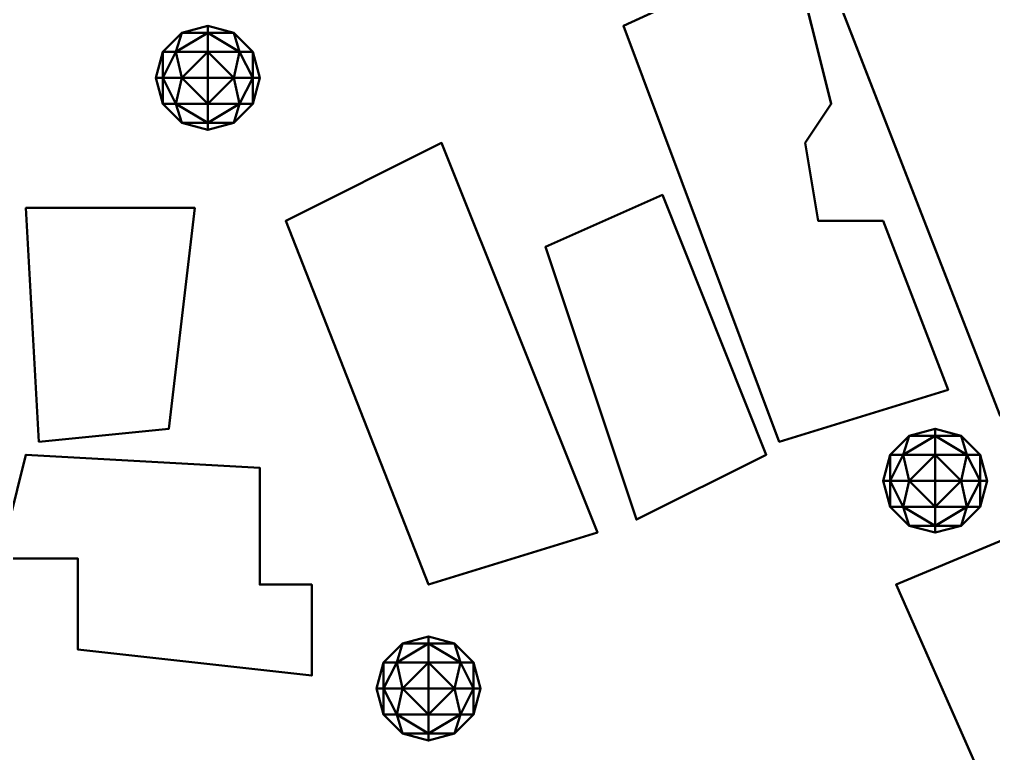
# Model space of a CAD drawing. Header units: metres. Extents: x -246 to 254, y -250 to 250.
# Drawn here: x -93.75 to -56.25, y -61.5 to -33.25 of the extents above; entities that cross this region are included whole.
import ezdxf

# ---------------------------------------------------------------- set-up
doc = ezdxf.new("R2010")
doc.units = ezdxf.units.M
doc.header["$LTSCALE"] = 5.08
doc.layers.add('一般', color=7, linetype='Continuous', lineweight=5)

# ---------------------------------------------------------------- blocks, each defined once
blk = doc.blocks.new('市街地地図 (3D)')
at = {"layer": '一般', "color": 31, "linetype": 'Continuous', "lineweight": 50}
for points, invisible_edges in [([(-89.5, 5, 4.2), (-82.5, -13, 4.2), (-76.5, -10.5, 4.2), (-83.5, 7, 4.2)], 8), ([(-89.5, 5), (-82.5, -13), (-76.5, -10.5), (-83.5, 7)], 8), ([(-97, 2, 4.5), (-90.5, 5, 4.5), (-90, -2.5, 4.5), (-97, 2, 4.5)], 14), ([(-97, 2), (-90.5, 5), (-90, -2.5), (-97, 2)], 14), ([(-90.5, 5, 4.5), (-89, -1, 4.5), (-90, -2.5, 4.5), (-90.5, 5, 4.5)], 12), ([(-90.5, 5), (-89, -1), (-90, -2.5), (-90.5, 5)], 12), ([(-97, 2, 4.5), (-90, -2.5, 4.5), (-89.5, -5.5, 4.5), (-97, 2, 4.5)], 13), ([(-89.5, -5.5, 4.5), (-91, -14, 4.5), (-97, 2, 4.5), (-89.5, -5.5, 4.5)], 13), ([(-97, 2), (-90, -2.5), (-89.5, -5.5), (-97, 2)], 13), ([(-89.5, -5.5), (-91, -14), (-97, 2), (-89.5, -5.5)], 13), ([(-110, -5.5, 4.2), (-104.5, -19.5, 4.2), (-98, -17.5, 4.2), (-104, -2.5, 4.2)], 8), ([(-110, -5.5), (-104.5, -19.5), (-98, -17.5), (-104, -2.5)], 8), ([(-100, -6.5, 6), (-96.5, -17, 6), (-91.5, -14.5, 6), (-95.5, -4.5, 6)], 8), ([(-100, -6.5), (-96.5, -17), (-91.5, -14.5), (-95.5, -4.5)], 8), ([(-120, -5, 5.7), (-119.5, -14, 5.7), (-114.5, -13.5, 5.7), (-113.5, -5, 5.7)], 8), ([(-120, -5), (-119.5, -14), (-114.5, -13.5), (-113.5, -5)], 8), ([(-89.5, -5.5, 4.5), (-84.5, -12, 4.5), (-91, -14, 4.5), (-89.5, -5.5, 4.5)], 13), ([(-89.5, -5.5), (-84.5, -12), (-91, -14), (-89.5, -5.5)], 13), ([(-89.5, -5.5, 4.5), (-87, -5.5, 4.5), (-84.5, -12, 4.5), (-89.5, -5.5, 4.5)], 12), ([(-89.5, -5.5), (-87, -5.5), (-84.5, -12), (-89.5, -5.5)], 12), ([(-118, -18.5, 3), (-121, -18.5, 3), (-120, -14.5, 3), (-118, -18.5, 3)], 12), ([(-118, -18.5), (-121, -18.5), (-120, -14.5), (-118, -18.5)], 12), ([(-111, -15, 3), (-118, -18.5, 3), (-120, -14.5, 3), (-111, -15, 3)], 11), ([(-111, -15), (-118, -18.5), (-120, -14.5), (-111, -15)], 11), ([(-111, -15, 3), (-111, -19.5, 3), (-118, -18.5, 3), (-111, -15, 3)], 14), ([(-111, -15), (-111, -19.5), (-118, -18.5), (-111, -15)], 14), ([(-86.5, -19.5, 5.7), (-77, -41, 5.7), (-70.5, -38, 5.7), (-80.5, -17, 5.7)], 8), ([(-86.5, -19.5), (-77, -41), (-70.5, -38), (-80.5, -17)], 8), ([(-111, -19.5, 3), (-118, -22, 3), (-118, -18.5, 3), (-111, -19.5, 3)], 13), ([(-111, -19.5), (-118, -22), (-118, -18.5), (-111, -19.5)], 13), ([(-111, -19.5, 3), (-109, -23, 3), (-118, -22, 3), (-111, -19.5, 3)], 13), ([(-111, -19.5), (-109, -23), (-118, -22), (-111, -19.5)], 13), ([(-111, -19.5, 3), (-109, -19.5, 3), (-109, -23, 3), (-111, -19.5, 3)], 12), ([(-111, -19.5), (-109, -19.5), (-109, -23), (-111, -19.5)], 12)]:
    blk.add_3dface(points, dxfattribs=dict(at, invisible_edges=invisible_edges))
for points in [[(-76.5, -10.5), (-76.5, -10.5, 4.2), (-83.5, 7, 4.2), (-83.5, 7)], [(-90.5, 5), (-90.5, 5, 4.5), (-97, 2, 4.5), (-97, 2)], [(-89, -1), (-89, -1, 4.5), (-90.5, 5, 4.5), (-90.5, 5)], [(-89.5, 5), (-89.5, 5, 4.2), (-82.5, -13, 4.2), (-82.5, -13)], [(-97, 2), (-97, 2, 4.5), (-91, -14, 4.5), (-91, -14)], [(-90, -2.5), (-90, -2.5, 4.5), (-89, -1, 4.5), (-89, -1)], [(-104, -2.5), (-104, -2.5, 4.2), (-110, -5.5, 4.2), (-110, -5.5)], [(-98, -17.5), (-98, -17.5, 4.2), (-104, -2.5, 4.2), (-104, -2.5)], [(-89.5, -5.5), (-89.5, -5.5, 4.5), (-90, -2.5, 4.5), (-90, -2.5)], [(-95.5, -4.5), (-95.5, -4.5, 6), (-100, -6.5, 6), (-100, -6.5)], [(-91.5, -14.5), (-91.5, -14.5, 6), (-95.5, -4.5, 6), (-95.5, -4.5)], [(-113.5, -5), (-113.5, -5, 5.7), (-120, -5, 5.7), (-120, -5)], [(-120, -5), (-120, -5, 5.7), (-119.5, -14, 5.7), (-119.5, -14)], [(-114.5, -13.5), (-114.5, -13.5, 5.7), (-113.5, -5, 5.7), (-113.5, -5)], [(-110, -5.5), (-110, -5.5, 4.2), (-104.5, -19.5, 4.2), (-104.5, -19.5)], [(-87, -5.5), (-87, -5.5, 4.5), (-89.5, -5.5, 4.5), (-89.5, -5.5)], [(-84.5, -12), (-84.5, -12, 4.5), (-87, -5.5, 4.5), (-87, -5.5)], [(-100, -6.5), (-100, -6.5, 6), (-96.5, -17, 6), (-96.5, -17)], [(-91, -14), (-91, -14, 4.5), (-84.5, -12, 4.5), (-84.5, -12)], [(-119.5, -14), (-119.5, -14, 5.7), (-114.5, -13.5, 5.7), (-114.5, -13.5)], [(-120, -14.5), (-120, -14.5, 3), (-121, -18.5, 3), (-121, -18.5)], [(-111, -15), (-111, -15, 3), (-120, -14.5, 3), (-120, -14.5)], [(-96.5, -17), (-96.5, -17, 6), (-91.5, -14.5, 6), (-91.5, -14.5)], [(-111, -19.5), (-111, -19.5, 3), (-111, -15, 3), (-111, -15)], [(-80.5, -17), (-80.5, -17, 5.7), (-86.5, -19.5, 5.7), (-86.5, -19.5)], [(-104.5, -19.5), (-104.5, -19.5, 4.2), (-98, -17.5, 4.2), (-98, -17.5)], [(-121, -18.5), (-121, -18.5, 3), (-118, -18.5, 3), (-118, -18.5)], [(-118, -18.5), (-118, -18.5, 3), (-118, -22, 3), (-118, -22)], [(-109, -19.5), (-109, -19.5, 3), (-111, -19.5, 3), (-111, -19.5)], [(-109, -23), (-109, -23, 3), (-109, -19.5, 3), (-109, -19.5)], [(-86.5, -19.5), (-86.5, -19.5, 5.7), (-77, -41, 5.7), (-77, -41)], [(-118, -22), (-118, -22, 3), (-109, -23, 3), (-109, -23)]]:
    blk.add_3dface(points, dxfattribs=at)
blk = doc.blocks.new('アーケイド (3D)')
at = {"layer": '一般', "color": 1}
blk.add_blockref('市街地地図 (3D)', (0, 0), dxfattribs=at)
blk = doc.blocks.new('NW4 (3D)')
at = {"layer": '一般', "color": 4, "linetype": 'Continuous', "lineweight": 50}
for points in [[(-113, 1.732, -1), (-114, 1.732), (-113, 2)], [(-114, 1.732), (-113, 1.732, 1), (-113, 2)], [(-113, 1.732, 1), (-112, 1.732), (-113, 2)], [(-112, 1.732), (-113, 1.732, -1), (-113, 2)], [(-114.225, 1, -1.225), (-114.732, 1), (-114, 1.732)], [(-114.732, 1), (-114.225, 1, 1.225), (-114, 1.732)], [(-113, 1, -1.732), (-114.225, 1, -1.225), (-113, 1.732, -1)], [(-113, 1.732, -1), (-114.225, 1, -1.225), (-114, 1.732)], [(-114, 1.732), (-114.225, 1, 1.225), (-113, 1.732, 1)], [(-114.225, 1, 1.225), (-113, 1, 1.732), (-113, 1.732, 1)], [(-113, 1, 1.732), (-111.775, 1, 1.225), (-113, 1.732, 1)], [(-113, 1.732, 1), (-111.775, 1, 1.225), (-112, 1.732)], [(-112, 1.732), (-111.775, 1, -1.225), (-113, 1.732, -1)], [(-111.775, 1, -1.225), (-113, 1, -1.732), (-113, 1.732, -1)], [(-111.775, 1, 1.225), (-111.268, 1), (-112, 1.732)], [(-111.268, 1), (-111.775, 1, -1.225), (-112, 1.732)], [(-114.732, 0, -1), (-115, 0), (-114.732, 1)], [(-115, 0), (-114.732, 0, 1), (-114.732, 1)], [(-114, 0, -1.732), (-114.732, 0, -1), (-114.225, 1, -1.225)], [(-114.225, 1, -1.225), (-114.732, 0, -1), (-114.732, 1)], [(-114.732, 1), (-114.732, 0, 1), (-114.225, 1, 1.225)], [(-114.732, 0, 1), (-114, 0, 1.732), (-114.225, 1, 1.225)], [(-113, 1, -1.732), (-114, 0, -1.732), (-114.225, 1, -1.225)], [(-114.225, 1, 1.225), (-114, 0, 1.732), (-113, 1, 1.732)], [(-113, 0, -2), (-114, 0, -1.732), (-113, 1, -1.732)], [(-114, 0, 1.732), (-113, 0, 2), (-113, 1, 1.732)], [(-113, 0, 2), (-112, 0, 1.732), (-113, 1, 1.732)], [(-113, 1, 1.732), (-112, 0, 1.732), (-111.775, 1, 1.225)], [(-111.775, 1, -1.225), (-112, 0, -1.732), (-113, 1, -1.732)], [(-112, 0, -1.732), (-113, 0, -2), (-113, 1, -1.732)], [(-112, 0, 1.732), (-111.268, 0, 1), (-111.775, 1, 1.225)], [(-111.268, 0, -1), (-112, 0, -1.732), (-111.775, 1, -1.225)], [(-111.775, 1, 1.225), (-111.268, 0, 1), (-111.268, 1)], [(-111.268, 1), (-111.268, 0, -1), (-111.775, 1, -1.225)], [(-111.268, 0, 1), (-111, 0), (-111.268, 1)], [(-111, 0), (-111.268, 0, -1), (-111.268, 1)], [(-114.732, 0, -1), (-114.732, -1), (-115, 0)], [(-115, 0), (-114.732, -1), (-114.732, 0, 1)], [(-114, 0, -1.732), (-114.225, -1, -1.225), (-114.732, 0, -1)], [(-114.225, -1, -1.225), (-114.732, -1), (-114.732, 0, -1)], [(-114.732, -1), (-114.225, -1, 1.225), (-114.732, 0, 1)], [(-114.732, 0, 1), (-114.225, -1, 1.225), (-114, 0, 1.732)], [(-113, -1, -1.732), (-114.225, -1, -1.225), (-114, 0, -1.732)], [(-114.225, -1, 1.225), (-113, -1, 1.732), (-114, 0, 1.732)], [(-113, 0, -2), (-113, -1, -1.732), (-114, 0, -1.732)], [(-114, 0, 1.732), (-113, -1, 1.732), (-113, 0, 2)], [(-113, 0, 2), (-113, -1, 1.732), (-112, 0, 1.732)], [(-113, -1, 1.732), (-111.775, -1, 1.225), (-112, 0, 1.732)], [(-111.775, -1, -1.225), (-113, -1, -1.732), (-112, 0, -1.732)], [(-112, 0, -1.732), (-113, -1, -1.732), (-113, 0, -2)], [(-112, 0, 1.732), (-111.775, -1, 1.225), (-111.268, 0, 1)], [(-111.268, 0, -1), (-111.775, -1, -1.225), (-112, 0, -1.732)], [(-111.775, -1, 1.225), (-111.268, -1), (-111.268, 0, 1)], [(-111.268, -1), (-111.775, -1, -1.225), (-111.268, 0, -1)], [(-111.268, 0, 1), (-111.268, -1), (-111, 0)], [(-111, 0), (-111.268, -1), (-111.268, 0, -1)], [(-114.225, -1, -1.225), (-114, -1.732), (-114.732, -1)], [(-114.732, -1), (-114, -1.732), (-114.225, -1, 1.225)], [(-113, -1, -1.732), (-113, -1.732, -1), (-114.225, -1, -1.225)], [(-113, -1.732, -1), (-114, -1.732), (-114.225, -1, -1.225)], [(-114, -1.732), (-113, -1.732, 1), (-114.225, -1, 1.225)], [(-114.225, -1, 1.225), (-113, -1.732, 1), (-113, -1, 1.732)], [(-113, -1, 1.732), (-113, -1.732, 1), (-111.775, -1, 1.225)], [(-113, -1.732, 1), (-112, -1.732), (-111.775, -1, 1.225)], [(-112, -1.732), (-113, -1.732, -1), (-111.775, -1, -1.225)], [(-111.775, -1, -1.225), (-113, -1.732, -1), (-113, -1, -1.732)], [(-111.775, -1, 1.225), (-112, -1.732), (-111.268, -1)], [(-111.268, -1), (-112, -1.732), (-111.775, -1, -1.225)], [(-113, -1.732, -1), (-113, -2), (-114, -1.732)], [(-114, -1.732), (-113, -2), (-113, -1.732, 1)], [(-113, -1.732, 1), (-113, -2), (-112, -1.732)], [(-112, -1.732), (-113, -2), (-113, -1.732, -1)], [(-85, -13.768, -1), (-86, -13.768), (-85, -13.5)], [(-86, -13.768), (-85, -13.768, 1), (-85, -13.5)], [(-85, -13.768, 1), (-84, -13.768), (-85, -13.5)], [(-84, -13.768), (-85, -13.768, -1), (-85, -13.5)], [(-86.225, -14.5, -1.225), (-86.732, -14.5), (-86, -13.768)], [(-86.732, -14.5), (-86.225, -14.5, 1.225), (-86, -13.768)], [(-85, -14.5, -1.732), (-86.225, -14.5, -1.225), (-85, -13.768, -1)], [(-85, -13.768, -1), (-86.225, -14.5, -1.225), (-86, -13.768)], [(-86, -13.768), (-86.225, -14.5, 1.225), (-85, -13.768, 1)], [(-86.225, -14.5, 1.225), (-85, -14.5, 1.732), (-85, -13.768, 1)], [(-85, -14.5, 1.732), (-83.775, -14.5, 1.225), (-85, -13.768, 1)], [(-85, -13.768, 1), (-83.775, -14.5, 1.225), (-84, -13.768)], [(-84, -13.768), (-83.775, -14.5, -1.225), (-85, -13.768, -1)], [(-83.775, -14.5, -1.225), (-85, -14.5, -1.732), (-85, -13.768, -1)], [(-83.775, -14.5, 1.225), (-83.268, -14.5), (-84, -13.768)], [(-83.268, -14.5), (-83.775, -14.5, -1.225), (-84, -13.768)], [(-86.732, -15.5, -1), (-87, -15.5), (-86.732, -14.5)], [(-87, -15.5), (-86.732, -15.5, 1), (-86.732, -14.5)], [(-86, -15.5, -1.732), (-86.732, -15.5, -1), (-86.225, -14.5, -1.225)], [(-86.225, -14.5, -1.225), (-86.732, -15.5, -1), (-86.732, -14.5)], [(-86.732, -14.5), (-86.732, -15.5, 1), (-86.225, -14.5, 1.225)], [(-86.732, -15.5, 1), (-86, -15.5, 1.732), (-86.225, -14.5, 1.225)], [(-85, -14.5, -1.732), (-86, -15.5, -1.732), (-86.225, -14.5, -1.225)], [(-86.225, -14.5, 1.225), (-86, -15.5, 1.732), (-85, -14.5, 1.732)], [(-85, -15.5, -2), (-86, -15.5, -1.732), (-85, -14.5, -1.732)], [(-86, -15.5, 1.732), (-85, -15.5, 2), (-85, -14.5, 1.732)], [(-85, -15.5, 2), (-84, -15.5, 1.732), (-85, -14.5, 1.732)], [(-85, -14.5, 1.732), (-84, -15.5, 1.732), (-83.775, -14.5, 1.225)], [(-83.775, -14.5, -1.225), (-84, -15.5, -1.732), (-85, -14.5, -1.732)], [(-84, -15.5, -1.732), (-85, -15.5, -2), (-85, -14.5, -1.732)], [(-84, -15.5, 1.732), (-83.268, -15.5, 1), (-83.775, -14.5, 1.225)], [(-83.268, -15.5, -1), (-84, -15.5, -1.732), (-83.775, -14.5, -1.225)], [(-83.775, -14.5, 1.225), (-83.268, -15.5, 1), (-83.268, -14.5)], [(-83.268, -14.5), (-83.268, -15.5, -1), (-83.775, -14.5, -1.225)], [(-83.268, -15.5, 1), (-83, -15.5), (-83.268, -14.5)], [(-83, -15.5), (-83.268, -15.5, -1), (-83.268, -14.5)], [(-86.732, -15.5, -1), (-86.732, -16.5), (-87, -15.5)], [(-87, -15.5), (-86.732, -16.5), (-86.732, -15.5, 1)], [(-86, -15.5, -1.732), (-86.225, -16.5, -1.225), (-86.732, -15.5, -1)], [(-86.225, -16.5, -1.225), (-86.732, -16.5), (-86.732, -15.5, -1)], [(-86.732, -16.5), (-86.225, -16.5, 1.225), (-86.732, -15.5, 1)], [(-86.732, -15.5, 1), (-86.225, -16.5, 1.225), (-86, -15.5, 1.732)], [(-85, -16.5, -1.732), (-86.225, -16.5, -1.225), (-86, -15.5, -1.732)], [(-86.225, -16.5, 1.225), (-85, -16.5, 1.732), (-86, -15.5, 1.732)], [(-85, -15.5, -2), (-85, -16.5, -1.732), (-86, -15.5, -1.732)], [(-86, -15.5, 1.732), (-85, -16.5, 1.732), (-85, -15.5, 2)], [(-85, -15.5, 2), (-85, -16.5, 1.732), (-84, -15.5, 1.732)], [(-85, -16.5, 1.732), (-83.775, -16.5, 1.225), (-84, -15.5, 1.732)], [(-83.775, -16.5, -1.225), (-85, -16.5, -1.732), (-84, -15.5, -1.732)], [(-84, -15.5, -1.732), (-85, -16.5, -1.732), (-85, -15.5, -2)], [(-84, -15.5, 1.732), (-83.775, -16.5, 1.225), (-83.268, -15.5, 1)], [(-83.268, -15.5, -1), (-83.775, -16.5, -1.225), (-84, -15.5, -1.732)], [(-83.775, -16.5, 1.225), (-83.268, -16.5), (-83.268, -15.5, 1)], [(-83.268, -16.5), (-83.775, -16.5, -1.225), (-83.268, -15.5, -1)], [(-83.268, -15.5, 1), (-83.268, -16.5), (-83, -15.5)], [(-83, -15.5), (-83.268, -16.5), (-83.268, -15.5, -1)], [(-86.225, -16.5, -1.225), (-86, -17.232), (-86.732, -16.5)], [(-86.732, -16.5), (-86, -17.232), (-86.225, -16.5, 1.225)], [(-85, -16.5, -1.732), (-85, -17.232, -1), (-86.225, -16.5, -1.225)], [(-85, -17.232, -1), (-86, -17.232), (-86.225, -16.5, -1.225)], [(-86, -17.232), (-85, -17.232, 1), (-86.225, -16.5, 1.225)], [(-86.225, -16.5, 1.225), (-85, -17.232, 1), (-85, -16.5, 1.732)], [(-85, -16.5, 1.732), (-85, -17.232, 1), (-83.775, -16.5, 1.225)], [(-85, -17.232, 1), (-84, -17.232), (-83.775, -16.5, 1.225)], [(-84, -17.232), (-85, -17.232, -1), (-83.775, -16.5, -1.225)], [(-83.775, -16.5, -1.225), (-85, -17.232, -1), (-85, -16.5, -1.732)], [(-83.775, -16.5, 1.225), (-84, -17.232), (-83.268, -16.5)], [(-83.268, -16.5), (-84, -17.232), (-83.775, -16.5, -1.225)], [(-85, -17.232, -1), (-85, -17.5), (-86, -17.232)], [(-86, -17.232), (-85, -17.5), (-85, -17.232, 1)], [(-85, -17.232, 1), (-85, -17.5), (-84, -17.232)], [(-84, -17.232), (-85, -17.5), (-85, -17.232, -1)], [(-104.5, -21.768, -1), (-105.5, -21.768), (-104.5, -21.5)], [(-105.5, -21.768), (-104.5, -21.768, 1), (-104.5, -21.5)], [(-104.5, -21.768, 1), (-103.5, -21.768), (-104.5, -21.5)], [(-103.5, -21.768), (-104.5, -21.768, -1), (-104.5, -21.5)], [(-105.725, -22.5, -1.225), (-106.232, -22.5), (-105.5, -21.768)], [(-106.232, -22.5), (-105.725, -22.5, 1.225), (-105.5, -21.768)], [(-104.5, -22.5, -1.732), (-105.725, -22.5, -1.225), (-104.5, -21.768, -1)], [(-104.5, -21.768, -1), (-105.725, -22.5, -1.225), (-105.5, -21.768)], [(-105.5, -21.768), (-105.725, -22.5, 1.225), (-104.5, -21.768, 1)], [(-105.725, -22.5, 1.225), (-104.5, -22.5, 1.732), (-104.5, -21.768, 1)], [(-104.5, -22.5, 1.732), (-103.275, -22.5, 1.225), (-104.5, -21.768, 1)], [(-104.5, -21.768, 1), (-103.275, -22.5, 1.225), (-103.5, -21.768)], [(-103.5, -21.768), (-103.275, -22.5, -1.225), (-104.5, -21.768, -1)], [(-103.275, -22.5, -1.225), (-104.5, -22.5, -1.732), (-104.5, -21.768, -1)], [(-103.275, -22.5, 1.225), (-102.768, -22.5), (-103.5, -21.768)], [(-102.768, -22.5), (-103.275, -22.5, -1.225), (-103.5, -21.768)], [(-106.232, -23.5, -1), (-106.5, -23.5), (-106.232, -22.5)], [(-106.5, -23.5), (-106.232, -23.5, 1), (-106.232, -22.5)], [(-105.5, -23.5, -1.732), (-106.232, -23.5, -1), (-105.725, -22.5, -1.225)], [(-105.725, -22.5, -1.225), (-106.232, -23.5, -1), (-106.232, -22.5)], [(-106.232, -22.5), (-106.232, -23.5, 1), (-105.725, -22.5, 1.225)], [(-106.232, -23.5, 1), (-105.5, -23.5, 1.732), (-105.725, -22.5, 1.225)], [(-104.5, -22.5, -1.732), (-105.5, -23.5, -1.732), (-105.725, -22.5, -1.225)], [(-105.725, -22.5, 1.225), (-105.5, -23.5, 1.732), (-104.5, -22.5, 1.732)], [(-104.5, -23.5, -2), (-105.5, -23.5, -1.732), (-104.5, -22.5, -1.732)], [(-105.5, -23.5, 1.732), (-104.5, -23.5, 2), (-104.5, -22.5, 1.732)], [(-104.5, -23.5, 2), (-103.5, -23.5, 1.732), (-104.5, -22.5, 1.732)], [(-104.5, -22.5, 1.732), (-103.5, -23.5, 1.732), (-103.275, -22.5, 1.225)], [(-103.275, -22.5, -1.225), (-103.5, -23.5, -1.732), (-104.5, -22.5, -1.732)], [(-103.5, -23.5, -1.732), (-104.5, -23.5, -2), (-104.5, -22.5, -1.732)], [(-103.5, -23.5, 1.732), (-102.768, -23.5, 1), (-103.275, -22.5, 1.225)], [(-102.768, -23.5, -1), (-103.5, -23.5, -1.732), (-103.275, -22.5, -1.225)], [(-103.275, -22.5, 1.225), (-102.768, -23.5, 1), (-102.768, -22.5)], [(-102.768, -22.5), (-102.768, -23.5, -1), (-103.275, -22.5, -1.225)], [(-102.768, -23.5, 1), (-102.5, -23.5), (-102.768, -22.5)], [(-102.5, -23.5), (-102.768, -23.5, -1), (-102.768, -22.5)], [(-106.232, -23.5, -1), (-106.232, -24.5), (-106.5, -23.5)], [(-106.5, -23.5), (-106.232, -24.5), (-106.232, -23.5, 1)], [(-105.5, -23.5, -1.732), (-105.725, -24.5, -1.225), (-106.232, -23.5, -1)], [(-105.725, -24.5, -1.225), (-106.232, -24.5), (-106.232, -23.5, -1)], [(-106.232, -24.5), (-105.725, -24.5, 1.225), (-106.232, -23.5, 1)], [(-106.232, -23.5, 1), (-105.725, -24.5, 1.225), (-105.5, -23.5, 1.732)], [(-104.5, -24.5, -1.732), (-105.725, -24.5, -1.225), (-105.5, -23.5, -1.732)], [(-105.725, -24.5, 1.225), (-104.5, -24.5, 1.732), (-105.5, -23.5, 1.732)], [(-104.5, -23.5, -2), (-104.5, -24.5, -1.732), (-105.5, -23.5, -1.732)], [(-105.5, -23.5, 1.732), (-104.5, -24.5, 1.732), (-104.5, -23.5, 2)], [(-104.5, -23.5, 2), (-104.5, -24.5, 1.732), (-103.5, -23.5, 1.732)], [(-104.5, -24.5, 1.732), (-103.275, -24.5, 1.225), (-103.5, -23.5, 1.732)], [(-103.275, -24.5, -1.225), (-104.5, -24.5, -1.732), (-103.5, -23.5, -1.732)], [(-103.5, -23.5, -1.732), (-104.5, -24.5, -1.732), (-104.5, -23.5, -2)], [(-103.5, -23.5, 1.732), (-103.275, -24.5, 1.225), (-102.768, -23.5, 1)], [(-102.768, -23.5, -1), (-103.275, -24.5, -1.225), (-103.5, -23.5, -1.732)], [(-103.275, -24.5, 1.225), (-102.768, -24.5), (-102.768, -23.5, 1)], [(-102.768, -24.5), (-103.275, -24.5, -1.225), (-102.768, -23.5, -1)], [(-102.768, -23.5, 1), (-102.768, -24.5), (-102.5, -23.5)], [(-102.5, -23.5), (-102.768, -24.5), (-102.768, -23.5, -1)], [(-105.725, -24.5, -1.225), (-105.5, -25.232), (-106.232, -24.5)], [(-106.232, -24.5), (-105.5, -25.232), (-105.725, -24.5, 1.225)], [(-104.5, -24.5, -1.732), (-104.5, -25.232, -1), (-105.725, -24.5, -1.225)], [(-104.5, -25.232, -1), (-105.5, -25.232), (-105.725, -24.5, -1.225)], [(-105.5, -25.232), (-104.5, -25.232, 1), (-105.725, -24.5, 1.225)], [(-105.725, -24.5, 1.225), (-104.5, -25.232, 1), (-104.5, -24.5, 1.732)], [(-104.5, -24.5, 1.732), (-104.5, -25.232, 1), (-103.275, -24.5, 1.225)], [(-104.5, -25.232, 1), (-103.5, -25.232), (-103.275, -24.5, 1.225)], [(-103.5, -25.232), (-104.5, -25.232, -1), (-103.275, -24.5, -1.225)], [(-103.275, -24.5, -1.225), (-104.5, -25.232, -1), (-104.5, -24.5, -1.732)], [(-103.275, -24.5, 1.225), (-103.5, -25.232), (-102.768, -24.5)], [(-102.768, -24.5), (-103.5, -25.232), (-103.275, -24.5, -1.225)], [(-104.5, -25.232, -1), (-104.5, -25.5), (-105.5, -25.232)], [(-105.5, -25.232), (-104.5, -25.5), (-104.5, -25.232, 1)], [(-104.5, -25.232, 1), (-104.5, -25.5), (-103.5, -25.232)], [(-103.5, -25.232), (-104.5, -25.5), (-104.5, -25.232, -1)]]:
    blk.add_3dface(points, dxfattribs=at)
blk = doc.blocks.new('敷地 (3D)')
at = {"layer": '一般', "color": 19, "linetype": 'Continuous', "lineweight": 50}
for points in [[(-272.5, 285.5, 0.1), (227.5, 285.5, 0.1), (227.5, -214.5, 0.1), (-272.5, -214.5, 0.1)], [(-272.5, 285.5), (227.5, 285.5), (227.5, -214.5), (-272.5, -214.5)]]:
    blk.add_3dface(points, dxfattribs=at)
blk = doc.blocks.new('高層建築・集合住宅 (3D)')
at = {"layer": '一般', "color": 7}
for name, p in [('敷地 (3D)', (0, 0)), ('アーケイド (3D)', (0, 0, 2.4)), ('市街地地図 (3D)', (0, 0)), ('NW4 (3D)', (0, 0, 2))]:
    blk.add_blockref(name, p, dxfattribs=at)
at = {"layer": '一般', "color": 1}
for name, p in [('アーケイド (3D)', (0, 0, 2.4)), ('市街地地図 (3D)', (0, 0)), ('アーケイド (3D)', (0, 0, 2.4)), ('市街地地図 (3D)', (0, 0))]:
    blk.add_blockref(name, p, dxfattribs=at)
at = {"layer": '一般', "color": 31}
for name, p in [('アーケイド (3D)', (0, 0, 2.4)), ('市街地地図 (3D)', (0, 0))]:
    blk.add_blockref(name, p, dxfattribs=at)

msp = doc.modelspace()

# ---------------------------------------------------------------- block references
at = {"layer": '一般', "color": 7}
for name, p in [('高層建築・集合住宅 (3D)', (26.5, -35.5)), ('アーケイド (3D)', (26.5, -35.5, 2.4)), ('市街地地図 (3D)', (26.5, -35.5))]:
    msp.add_blockref(name, p, dxfattribs=at)

doc.saveas('drawing.dxf')
